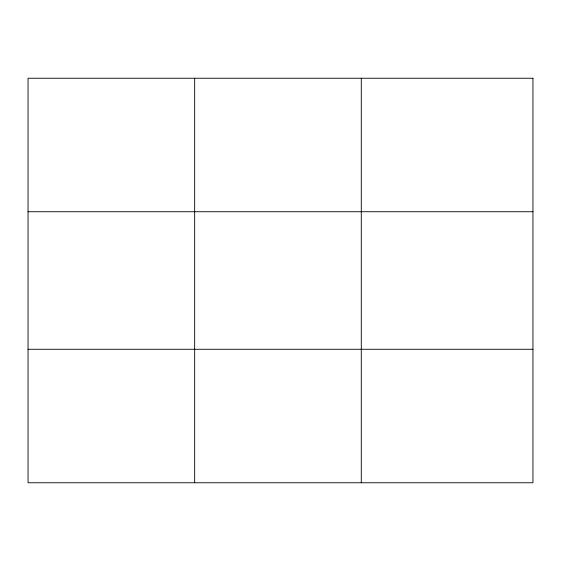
<?xml version="1.0" encoding="UTF-8"?>
<svg xmlns="http://www.w3.org/2000/svg" width="561" height="561" viewBox="0 0 561 561"><rect width="100%" height="100%" fill="white"/><g stroke="black" fill="none" stroke-linecap="round" stroke-linejoin="round"><path stroke-width="0.84" d="M194.667 482.762L194.667 78.238M361.284 482.762L361.284 78.238M28.05 211.728L532.95 211.728M28.05 349.272L532.95 349.272M532.95 78.238L532.95 482.762L28.05 482.762L28.05 78.238L532.95 78.238"/></g></svg>
